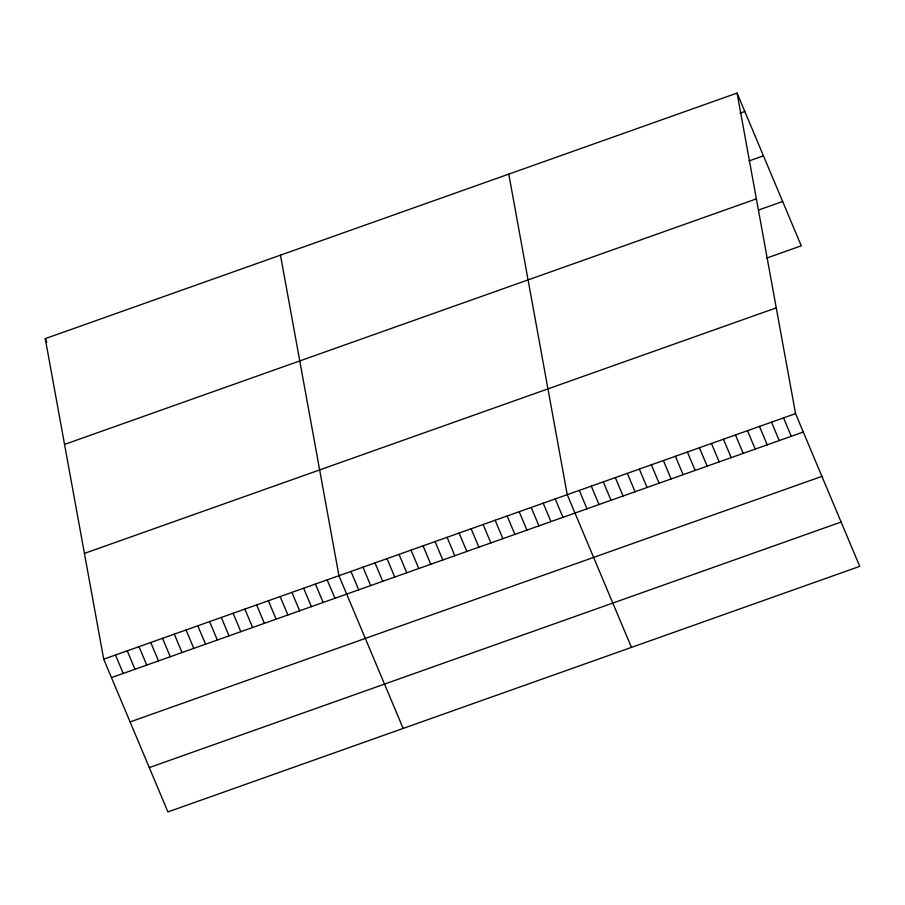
<?xml version="1.0" encoding="UTF-8"?>
<svg xmlns="http://www.w3.org/2000/svg" width="905" height="905" viewBox="0 0 905 905"><rect width="100%" height="100%" fill="white"/><g stroke="black" fill="none" stroke-linecap="round" stroke-linejoin="round"><path stroke-width="1.36" d="M737.077 93.079L795.552 413.63L859.75 566.36L167.923 811.921L103.724 659.191L45.25 338.64L737.077 93.079L801.276 245.809L766.433 258.174M740.007 113.193L744.815 111.485M749.023 160.932L763.447 155.818M64.549 444.423L756.376 198.862M758.616 210.017L782.644 201.487M84.425 553.408L776.252 307.858M103.724 659.191L795.552 413.63M111.462 677.596L803.289 432.036M130.094 721.918L821.921 476.369M149.291 767.587L841.118 522.038M783.538 417.895L791.275 436.301M771.513 422.16L779.25 440.565M759.499 426.425L767.236 444.83M747.485 430.69L755.223 449.095M735.471 434.954L743.209 453.36M723.457 439.23L731.195 457.636M711.443 443.495L719.17 461.901M699.418 447.76L707.156 466.166M687.404 452.025L695.142 470.43M675.39 456.29L683.128 474.695M663.376 460.555L671.114 478.96M651.362 464.819L659.1 483.225M639.337 469.084L647.075 487.49M627.323 473.349L635.061 491.754M615.309 477.614L623.047 496.019M603.296 481.879L611.033 500.284M591.282 486.143L599.019 504.549M579.268 490.408L586.994 508.814M631.452 647.392L567.243 494.673L508.78 174.122M555.229 498.938L562.967 517.343M543.215 503.203L550.953 521.608M531.201 507.467L538.939 525.873M519.187 511.732L526.925 530.138M507.162 515.997L514.9 534.403M495.148 520.262L502.886 538.667M483.134 524.527L490.872 542.932M471.12 528.792L478.858 547.197M459.106 533.056L466.844 551.462M447.093 537.321L454.819 555.727M435.067 541.586L442.805 559.991M423.054 545.851L430.791 564.256M411.04 550.116L418.777 568.521M399.026 554.38L406.764 572.786M387.012 558.645L394.75 577.051M374.987 562.91L382.725 581.315M362.973 567.175L370.711 585.58M350.959 571.44L358.697 589.845M403.144 728.423L338.945 575.704L280.471 255.153M327.18 579.879L334.918 598.284M315.426 584.053L323.153 602.458M303.661 588.227L311.399 606.633M291.896 592.402L299.634 610.807M280.143 596.576L287.88 614.981M268.378 600.75L276.116 619.156M256.613 604.925L264.351 623.33M244.859 609.099L252.597 627.504M233.094 613.273L240.832 631.679M221.329 617.448L229.067 635.853M209.575 621.622L217.313 640.027M197.81 625.796L205.548 644.202M186.045 629.971L193.783 648.376M174.292 634.145L182.029 652.55M45.25 338.64L46.8 342.316M162.527 638.319L170.264 656.725M150.762 642.493L158.499 660.899M139.008 646.668L146.746 665.073M127.243 650.842L134.981 669.248M115.478 655.016L123.216 673.422"/></g></svg>
